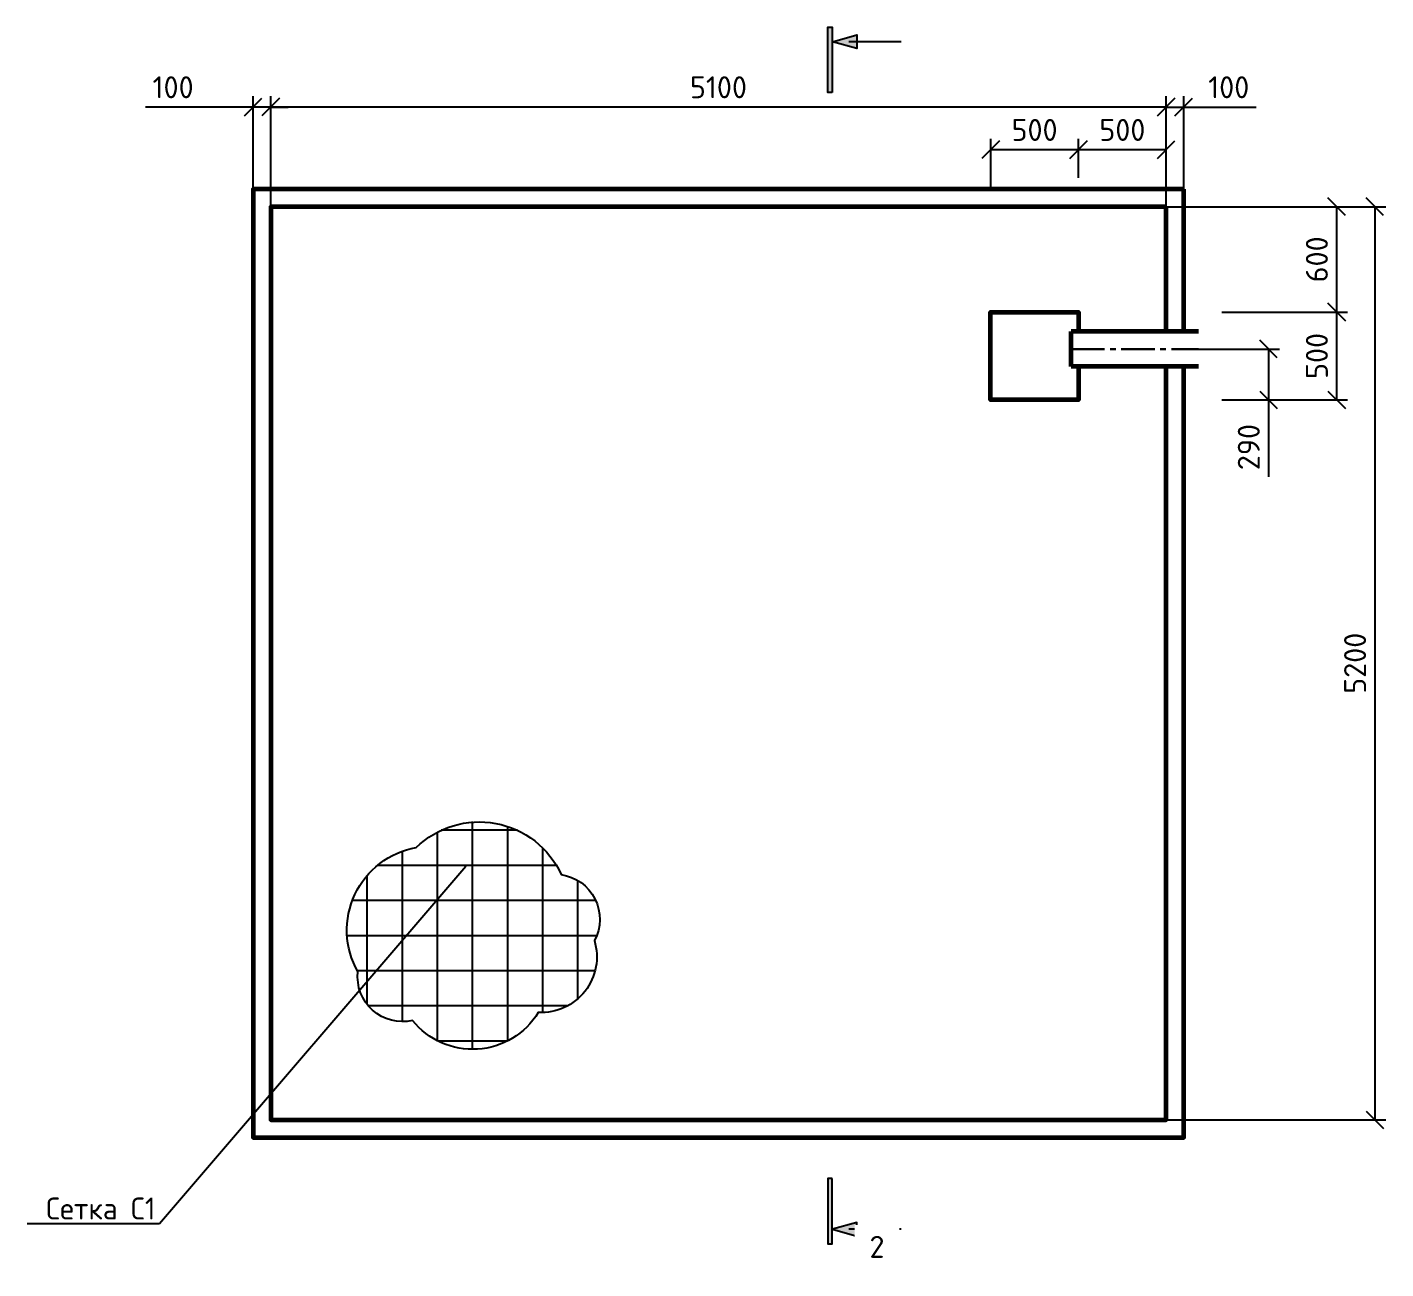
# Model space of a CAD drawing. Header units: metres. Extents: x -18 to 14983, y 1157 to 3877.
# Drawn here: x 6884.2 to 7038.9, y 2461.5 to 2602.9 of the extents above; entities that cross this region are included whole.
import ezdxf
from ezdxf import colors
from ezdxf.entities.mleader import LeaderData, LeaderLine
from ezdxf.math import Vec2, Vec3

# ---------------------------------------------------------------- set-up
doc = ezdxf.new("R2010")
doc.units = ezdxf.units.M
doc.linetypes.add('осевая2', pattern=[28.575, 19.05, -3.175, 3.175, -3.175])
for name, color, linetype, lineweight in [('Осевая', 2, 'осевая2', 30), ('Основной', 1, 'Continuous', 60), ('Размер 3.5', 250, 'Continuous', 35), ('Размеры на чертеже', 250, 'Continuous', 25)]:
    doc.layers.add(name, color=color, linetype=linetype, lineweight=lineweight)
doc.layers.add('Штриховка', color=7, linetype='Continuous')
doc.styles.add('-ISOCPEUR-', font='isocpeur.ttf')
doc.styles.add('GOST', font='GOST_Common.ttf')
doc.dimstyles.new('М 1 к 50', dxfattribs={"dimtxt": 2.5, "dimasz": 2, "dimexe": 1.25, "dimexo": 0, "dimgap": 1, "dimtad": 1, "dimdec": 0, "dimlfac": 50, "dimzin": 0, "dimdsep": 46, "dimtxsty": 'GOST', "dimblk": 'OBLIQUE', "dimcen": 0, "dimclrd": 256, "dimclre": 256, "dimclrt": 256, "dimazin": 2, "dimtfac": 1, "dimtdec": 0, "dimtmove": 0, "dimatfit": 3, "dimldrblk": 'NONE', "dimfxl": 1.25, "dimtolj": 1, "dimtzin": 0, "dimlwd": -1, "dimlwe": -1, "dimarcsym": 2})

# ---------------------------------------------------------------- blocks, each defined once
blk = doc.blocks.new('_Oblique')
at = {"color": 0, "linetype": 'ByBlock', "lineweight": -2}
blk.add_line((-0.5, -0.5), (0.5, 0.5), dxfattribs=at)
blk = doc.blocks.new('*D478')
at = {"layer": 'Defpoints', "color": 0, "transparency": 16777216}
for p in [(7015.9, 2593.8), (7013.9, 2582.45), (7015.9, 2580.45)]:
    blk.add_point(p, dxfattribs=at)
at = {"layer": 'Размеры на чертеже', "transparency": 16777216}
for p, q in [((7013.9, 2582.45), (7013.9, 2595.05)), ((7015.9, 2580.45), (7015.9, 2595.05)), ((7013.9, 2593.8), (7015.9, 2593.8)), ((7015.9, 2593.8), (7024.15, 2593.8))]:
    blk.add_line(p, q, dxfattribs=at)
at = {"layer": 'Размеры на чертеже', "transparency": 16777216, "xscale": 2, "yscale": 2, "zscale": 2, "rotation": 180}
blk.add_blockref('_Oblique', (7013.9, 2593.8), dxfattribs=at)
at = {"layer": 'Размеры на чертеже', "transparency": 16777216, "xscale": 2, "yscale": 2, "zscale": 2}
blk.add_blockref('_Oblique', (7015.9, 2593.8), dxfattribs=at)
at = {"layer": 'Размеры на чертеже', "transparency": 16777216, "insert": (7021.03, 2596.05), "char_height": 2.5, "attachment_point": 5, "style": '-ISOCPEUR-'}
blk.add_mtext('\\A1;100', dxfattribs=at)
blk = doc.blocks.new('_None')
blk = doc.blocks.new('*D479')
at = {"layer": 'Defpoints', "color": 0, "transparency": 16777216}
for p in [(6911.9, 2593.8), (6911.9, 2582.45), (7013.9, 2582.45)]:
    blk.add_point(p, dxfattribs=at)
at = {"layer": 'Размеры на чертеже', "transparency": 16777216}
for p, q in [((6911.9, 2582.45), (6911.9, 2595.05)), ((7013.9, 2582.45), (7013.9, 2595.05)), ((7013.9, 2593.8), (6911.9, 2593.8))]:
    blk.add_line(p, q, dxfattribs=at)
at = {"layer": 'Размеры на чертеже', "transparency": 16777216, "xscale": 2, "yscale": 2, "zscale": 2, "rotation": 180}
blk.add_blockref('_Oblique', (6911.9, 2593.8), dxfattribs=at)
at = {"layer": 'Размеры на чертеже', "transparency": 16777216, "xscale": 2, "yscale": 2, "zscale": 2}
blk.add_blockref('_Oblique', (7013.9, 2593.8), dxfattribs=at)
at = {"layer": 'Размеры на чертеже', "transparency": 16777216, "insert": (6962.9, 2596.05), "char_height": 2.5, "attachment_point": 5, "style": '-ISOCPEUR-'}
blk.add_mtext('\\A1;5100', dxfattribs=at)
blk = doc.blocks.new('*D480')
at = {"layer": 'Defpoints', "color": 0, "transparency": 16777216}
for p in [(6911.9, 2593.8), (6911.9, 2582.45), (6909.9, 2580.45)]:
    blk.add_point(p, dxfattribs=at)
at = {"layer": 'Размеры на чертеже', "transparency": 16777216}
for p, q in [((6909.9, 2580.45), (6909.9, 2595.05)), ((6911.9, 2582.45), (6911.9, 2595.05)), ((6909.9, 2593.8), (6897.65, 2593.8)), ((6911.9, 2593.8), (6909.9, 2593.8)), ((6911.9, 2593.8), (6913.9, 2593.8))]:
    blk.add_line(p, q, dxfattribs=at)
at = {"layer": 'Размеры на чертеже', "transparency": 16777216, "xscale": 2, "yscale": 2, "zscale": 2}
blk.add_blockref('_Oblique', (6909.9, 2593.8), dxfattribs=at)
at = {"layer": 'Размеры на чертеже', "transparency": 16777216, "xscale": 2, "yscale": 2, "zscale": 2, "rotation": 180}
blk.add_blockref('_Oblique', (6911.9, 2593.8), dxfattribs=at)
at = {"layer": 'Размеры на чертеже', "transparency": 16777216, "insert": (6900.78, 2596.05), "char_height": 2.5, "attachment_point": 5, "style": '-ISOCPEUR-'}
blk.add_mtext('\\A1;100', dxfattribs=at)
blk = doc.blocks.new('*D490')
at = {"layer": 'Defpoints', "color": 0, "transparency": 16777216}
for p in [(7013.9, 2582.45), (7020.23, 2570.45), (7033.32, 2570.45)]:
    blk.add_point(p, dxfattribs=at)
at = {"layer": 'Размеры на чертеже', "transparency": 16777216}
for p, q in [((7013.9, 2582.45), (7034.57, 2582.45)), ((7033.32, 2582.45), (7033.32, 2570.45)), ((7020.23, 2570.45), (7034.57, 2570.45))]:
    blk.add_line(p, q, dxfattribs=at)
at = {"layer": 'Размеры на чертеже', "transparency": 16777216, "xscale": 2, "yscale": 2, "zscale": 2}
for p, rotation in [((7033.32, 2582.45), 90), ((7033.32, 2570.45), 270)]:
    blk.add_blockref('_Oblique', p, dxfattribs=dict(at, rotation=rotation))
at = {"layer": 'Размеры на чертеже', "transparency": 16777216, "insert": (7031.07, 2576.45), "char_height": 2.5, "attachment_point": 5, "rotation": 90, "style": '-ISOCPEUR-'}
blk.add_mtext('\\A1;600', dxfattribs=at)
blk = doc.blocks.new('*D481')
at = {"layer": 'Defpoints', "color": 0, "transparency": 16777216}
for p in [(7020.24, 2570.45), (7020.24, 2560.45), (7033.32, 2560.45)]:
    blk.add_point(p, dxfattribs=at)
at = {"layer": 'Размеры на чертеже', "transparency": 16777216}
for p, q in [((7020.24, 2570.45), (7034.57, 2570.45)), ((7033.32, 2570.45), (7033.32, 2560.45)), ((7020.24, 2560.45), (7034.57, 2560.45))]:
    blk.add_line(p, q, dxfattribs=at)
at = {"layer": 'Размеры на чертеже', "transparency": 16777216, "xscale": 2, "yscale": 2, "zscale": 2}
for p, rotation in [((7033.32, 2570.45), 90), ((7033.32, 2560.45), 270)]:
    blk.add_blockref('_Oblique', p, dxfattribs=dict(at, rotation=rotation))
at = {"layer": 'Размеры на чертеже', "transparency": 16777216, "insert": (7031.07, 2565.45), "char_height": 2.5, "attachment_point": 5, "rotation": 90, "style": '-ISOCPEUR-'}
blk.add_mtext('\\A1;500', dxfattribs=at)
blk = doc.blocks.new('*D491')
at = {"layer": 'Defpoints', "color": 0, "transparency": 16777216}
for p in [(7017.57, 2566.24), (7020.24, 2560.45), (7025.56, 2560.45)]:
    blk.add_point(p, dxfattribs=at)
at = {"layer": 'Размеры на чертеже', "transparency": 16777216}
for p, q in [((7017.57, 2566.24), (7026.81, 2566.24)), ((7025.56, 2566.24), (7025.56, 2560.45)), ((7020.24, 2560.45), (7026.81, 2560.45)), ((7025.56, 2560.45), (7025.56, 2551.7))]:
    blk.add_line(p, q, dxfattribs=at)
at = {"layer": 'Размеры на чертеже', "transparency": 16777216, "xscale": 2, "yscale": 2, "zscale": 2}
for p, rotation in [((7025.56, 2566.24), 90), ((7025.56, 2560.45), 270)]:
    blk.add_blockref('_Oblique', p, dxfattribs=dict(at, rotation=rotation))
at = {"layer": 'Размеры на чертеже', "transparency": 16777216, "insert": (7023.31, 2555.07), "char_height": 2.5, "attachment_point": 5, "rotation": 90, "style": '-ISOCPEUR-'}
blk.add_mtext('\\A1;290', dxfattribs=at)
blk = doc.blocks.new('*D492')
at = {"layer": 'Defpoints', "color": 0, "transparency": 16777216}
for p in [(7013.9, 2582.45), (7013.9, 2478.45), (7037.67, 2478.45)]:
    blk.add_point(p, dxfattribs=at)
at = {"layer": 'Размеры на чертеже', "transparency": 16777216}
for p, q in [((7013.9, 2582.45), (7038.92, 2582.45)), ((7037.67, 2582.45), (7037.67, 2478.45)), ((7013.9, 2478.45), (7038.92, 2478.45))]:
    blk.add_line(p, q, dxfattribs=at)
at = {"layer": 'Размеры на чертеже', "transparency": 16777216, "xscale": 2, "yscale": 2, "zscale": 2}
for p, rotation in [((7037.67, 2582.45), 90), ((7037.67, 2478.45), 270)]:
    blk.add_blockref('_Oblique', p, dxfattribs=dict(at, rotation=rotation))
at = {"layer": 'Размеры на чертеже', "transparency": 16777216, "insert": (7035.42, 2530.45), "char_height": 2.5, "attachment_point": 5, "rotation": 90, "style": '-ISOCPEUR-'}
blk.add_mtext('\\A1;5200', dxfattribs=at)
blk = doc.blocks.new('*D493')
at = {"layer": 'Defpoints', "color": 0, "transparency": 16777216}
for p in [(7003.91, 2588.94), (7003.91, 2585.74), (7013.9, 2582.45)]:
    blk.add_point(p, dxfattribs=at)
at = {"layer": 'Размеры на чертеже', "transparency": 16777216}
for p, q in [((7003.91, 2585.74), (7003.91, 2590.19)), ((7013.9, 2582.45), (7013.9, 2590.19)), ((7013.9, 2588.94), (7003.91, 2588.94))]:
    blk.add_line(p, q, dxfattribs=at)
at = {"layer": 'Размеры на чертеже', "transparency": 16777216, "xscale": 2, "yscale": 2, "zscale": 2, "rotation": 180}
blk.add_blockref('_Oblique', (7003.91, 2588.94), dxfattribs=at)
at = {"layer": 'Размеры на чертеже', "transparency": 16777216, "xscale": 2, "yscale": 2, "zscale": 2}
blk.add_blockref('_Oblique', (7013.9, 2588.94), dxfattribs=at)
at = {"layer": 'Размеры на чертеже', "transparency": 16777216, "insert": (7008.91, 2591.19), "char_height": 2.5, "attachment_point": 5, "style": '-ISOCPEUR-'}
blk.add_mtext('\\A1;500', dxfattribs=at)
blk = doc.blocks.new('*D465')
at = {"layer": 'Defpoints', "color": 0, "transparency": 16777216}
for p in [(6993.91, 2588.94), (7003.91, 2585.84), (6993.91, 2584.45)]:
    blk.add_point(p, dxfattribs=at)
at = {"layer": 'Размеры на чертеже', "transparency": 16777216}
for p, q in [((6993.91, 2584.45), (6993.91, 2590.19)), ((7003.91, 2585.84), (7003.91, 2590.19)), ((7003.91, 2588.94), (6993.91, 2588.94))]:
    blk.add_line(p, q, dxfattribs=at)
at = {"layer": 'Размеры на чертеже', "transparency": 16777216, "xscale": 2, "yscale": 2, "zscale": 2, "rotation": 180}
blk.add_blockref('_Oblique', (6993.91, 2588.94), dxfattribs=at)
at = {"layer": 'Размеры на чертеже', "transparency": 16777216, "xscale": 2, "yscale": 2, "zscale": 2}
blk.add_blockref('_Oblique', (7003.91, 2588.94), dxfattribs=at)
at = {"layer": 'Размеры на чертеже', "transparency": 16777216, "insert": (6998.91, 2591.19), "char_height": 2.5, "attachment_point": 5, "style": '-ISOCPEUR-'}
blk.add_mtext('\\A1;500', dxfattribs=at)
blk = doc.blocks.new('направление')
at = {"layer": 'Размеры на чертеже'}
h = blk.add_hatch(color=256, dxfattribs=at)
h.dxf.hatch_style = 1
h.paths.add_polyline_path([(0, 0), (-3.75, 1.04), (-3.75, -1.03)])
blk.add_line((-10.5, 0), (-2.5, 0), dxfattribs=at)
blk.add_lwpolyline([(0, 0), (-3.75, 1.04), (-3.75, -1.03)], close=True, dxfattribs=at)
blk = doc.blocks.new('*U457')
at = {"layer": 'Штриховка', "true_color": 0x000000}
h = blk.add_hatch(color=18, dxfattribs=at)
h.dxf.hatch_style = 1
h.paths.add_polyline_path([(-2.9808, 0.0234), (-2.9808, 0.0017), (-2.6491, 0.0017), (-2.6491, 0.0234)])
h = blk.add_hatch(color=18, dxfattribs=at)
h.dxf.hatch_style = 1
h.paths.add_polyline_path([(2.8792, 0.0234), (2.8792, 0.0007), (3.2109, 0.0007), (3.2109, 0.0234)])
at = {"layer": 'Штриховка', "color": 18, "true_color": 0x000000}
for points in [[(-2.6491, 0.0017), (-2.6491, 0.0234), (-2.9808, 0.0234), (-2.9808, 0.0017)], [(2.8792, 0.0007), (2.8792, 0.0234), (3.2109, 0.0234), (3.2109, 0.0007)]]:
    blk.add_lwpolyline(points, close=True, dxfattribs=at)
at = {"layer": 'Размеры на чертеже', "yscale": 0.03333333333333333, "zscale": 0.03333333333333333}
for p, xscale, rotation in [((-2.9068, 0), 0.03333333333333333, 89.99999999993935), ((3.1369, 0), -0.03333333333333333, 270.0000000000607)]:
    blk.add_blockref('направление', p, dxfattribs=dict(at, xscale=xscale, rotation=rotation))

msp = doc.modelspace()

# ---------------------------------------------------------------- linework, layer by layer
at = {"color": 7}
for p, q in [((6934.8593, 2512.4223), (6934.8593, 2486.479)), ((6930.8593, 2511.1925), (6930.8593, 2487.4701)), ((6939.9948, 2511.4223), (6931.3205, 2511.4223)), ((6938.8593, 2511.8724), (6938.8593, 2487.4228)), ((6926.8593, 2509.0203), (6926.8593, 2489.6339)), ((6942.8593, 2509.428), (6942.8593, 2490.6671)), ((6944.4373, 2507.4223), (6924.0536, 2507.4223)), ((6922.8593, 2506.2502), (6922.8593, 2491.6226)), ((6946.8593, 2505.7223), (6946.8593, 2492.215)), ((6948.9231, 2503.4223), (6921.1888, 2503.4223)), ((6949.0265, 2499.4223), (6920.5988, 2499.4223)), ((6948.8461, 2495.4223), (6921.7848, 2495.4223)), ((6945.7101, 2491.4223), (6923.0216, 2491.4223)), ((6938.8583, 2487.4223), (6930.9523, 2487.4223))]:
    msp.add_line(p, q, dxfattribs=at)
at = {"color": 7, "lineweight": 60}
msp.add_lwpolyline([(7003.9065, 2564.2304), (7003.9065, 2560.4481), (6993.9065, 2560.4481), (6993.9065, 2570.4481), (7003.9065, 2570.4481), (7003.9065, 2568.2304)], dxfattribs=at)
at = {"layer": 'Осевая', "ltscale": 0.2}
msp.add_line((7003.0732, 2566.2407), (7017.5739, 2566.2407), dxfattribs=at)
at = {"layer": 'Основной'}
for p, q in [((7017.5739, 2568.2304), (7003.0732, 2568.2304)), ((7003.0732, 2564.2304), (7003.0732, 2568.2304)), ((7017.5739, 2564.2304), (7003.0732, 2564.2304))]:
    msp.add_line(p, q, dxfattribs=at)
at = {"layer": 'Основной', "color": 252}
for points in [[(7015.9043, 2584.4485), (6909.9043, 2584.4481), (6909.9043, 2476.4525), (7015.9043, 2476.453), (7015.9043, 2564.2304)], [(7015.9043, 2568.2304), (7015.9043, 2584.4485)], [(7013.9043, 2582.4481), (6911.9043, 2582.4476), (6911.9043, 2478.4528), (7013.9043, 2478.4532), (7013.9043, 2564.2304)], [(7013.9043, 2568.2304), (7013.9043, 2582.4481)]]:
    msp.add_lwpolyline(points, dxfattribs=at)
at = {"layer": 'Размеры на чертеже'}
msp.add_lwpolyline([(6921.8382, 2495.3278, -0.52056705), (6928.4783, 2509.4499, -0.52056705), (6944.9838, 2506.384, -0.52056705), (6948.7689, 2498.8663, -0.52056705), (6942.378, 2490.6737, -0.52056705), (6928.0658, 2489.7694, -0.52056705)], format="xyb", close=True, dxfattribs=at)

# ---------------------------------------------------------------- block references
at = {"layer": 'Размеры на чертеже', "xscale": 22.37934226584122, "yscale": 22.37934226584122, "zscale": 22.37934226584122, "rotation": 89.99999844921565}
msp.add_blockref('*U457', (6975.8816, 2531.0363), dxfattribs=at)

# ---------------------------------------------------------------- dimensions: what is measured, and where the dimension line sits
at = {"layer": 'Размеры на чертеже'}
dim = msp.add_linear_dim(base=(6911.9043, 2593.7997), p1=(6909.9043, 2580.4474), p2=(6911.9043, 2582.4476), dimstyle='М 1 к 50', override={"dimtxsty": '-ISOCPEUR-'}, dxfattribs=at)
dim.commit()
dim.dimension.update_dxf_attribs({"geometry": '*D480', "text_midpoint": (6900.7793, 2593.7997), "dimtype": 160})
for base, p1, p2, picture, middle in [((6911.9043, 2593.7997), (7013.9043, 2582.4481), (6911.9043, 2582.4476), '*D479', (6962.9043, 2596.0497)), ((7015.9043, 2593.7997), (7013.9043, 2582.4481), (7015.9043, 2580.4479), '*D478', (7021.0293, 2596.0497)), ((6993.9065, 2588.9413), (7003.9065, 2585.8378), (6993.9065, 2584.4485), '*D465', (6998.9065, 2591.1913)), ((7003.9065, 2588.9413), (7013.9043, 2582.4481), (7003.9065, 2585.7441), '*D493', (7008.9054, 2591.1913))]:
    dim = msp.add_linear_dim(base=base, p1=p1, p2=p2, dimstyle='М 1 к 50', override={"dimtxsty": '-ISOCPEUR-'}, dxfattribs=at)
    dim.commit()
    dim.dimension.update_dxf_attribs({"geometry": picture, "text_midpoint": middle})
for base, p1, p2, picture, middle in [((7033.3242, 2570.4481), (7013.9043, 2582.4481), (7020.2287, 2570.4481), '*D490', (7031.0742, 2576.4481)), ((7037.6735, 2478.4532), (7013.9043, 2582.4481), (7013.9043, 2478.4532), '*D492', (7035.4235, 2530.4507)), ((7033.3242, 2560.4481), (7020.2392, 2570.4481), (7020.2392, 2560.4481), '*D481', (7031.0742, 2565.4481)), ((7025.5566, 2560.4481), (7017.5739, 2566.2407), (7020.2392, 2560.4481), '*D491', (7023.3066, 2555.0731))]:
    dim = msp.add_linear_dim(base=base, p1=p1, p2=p2, angle=90, dimstyle='М 1 к 50', override={"dimtxsty": '-ISOCPEUR-'}, dxfattribs=at)
    dim.commit()
    dim.dimension.update_dxf_attribs({"geometry": picture, "text_midpoint": middle})

# ---------------------------------------------------------------- leaders
ml = msp.add_multileader_mtext('Standard', dxfattribs=at)
ml.set_content('Сетка С1', color=256, style='GOST')
ml.set_leader_properties()
ml.build(insert=Vec2(0, 0))
ml.multileader.update_dxf_attribs({"text_left_attachment_type": 6, "text_right_attachment_type": 6, "dogleg_length": 0.36, "arrow_head_size": 0.18})
ctx = ml.context
ctx.base_point, ctx.char_height, ctx.arrow_head_size, ctx.landing_gap_size, ctx.plane_origin = Vec3(6885.8222, 2466.6016), 2.5, 0.18, 0.09, Vec3(6861.7737, 2575.142)
ctx.left_attachment, ctx.right_attachment, ctx.text_align_type = 6, 6, 2
notes = []
notes.append((ctx, [(1, (1, 1, 0), (6899.2183, 2466.6016), (-1, 0), 0.36, [(0, [(6934.2455, 2507.4223)], 0, [])])]))
ctx.mtext.insert, ctx.mtext.alignment, ctx.mtext.flow_direction = Vec3(6898.7683, 2469.6016), 3, 5
for ctx, leaders in notes:
    for number, flags, end, landing, length, lines in leaders:
        leader = LeaderData()
        leader.index, (leader.has_last_leader_line, leader.has_dogleg_vector, leader.attachment_direction) = number, flags
        leader.last_leader_point, leader.dogleg_vector, leader.dogleg_length = Vec3(end), Vec3(landing), length
        for number, points, colour, breaks in lines:
            line = LeaderLine()
            line.index, line.vertices, line.color, line.breaks = number, Vec3.list(points), colors.encode_raw_color(colour), breaks
            leader.lines.append(line)
        ctx.leaders.append(leader)

# ---------------------------------------------------------------- next in the draw order: texts
at = {"layer": 'Размер 3.5', "linetype": 'Continuous', "insert": (6980.9597, 2463.9806), "char_height": 2.5, "attachment_point": 5, "style": '-ISOCPEUR-', "bg_fill": 2}
msp.add_mtext_dynamic_manual_height_columns('{\\C256;\\c0;2}', width=2.554097, gutter_width=1, heights=[0], dxfattribs=at)

doc.saveas('drawing.dxf')
